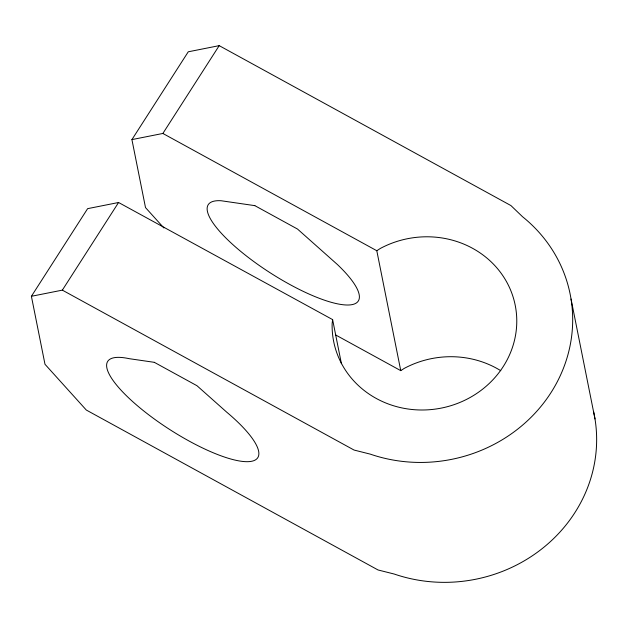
<?xml version="1.0" encoding="UTF-8"?>
<svg xmlns="http://www.w3.org/2000/svg" width="628" height="628" viewBox="0 0 628 628"><rect width="100%" height="100%" fill="white"/><g stroke="black" fill="none" stroke-linecap="round" stroke-linejoin="round"><path stroke-width="0.94" d="M593.538 411.364A148.608 138.647 -11.3 0 1 544.005 547.145A148.608 138.647 -11.3 0 1 394.219 574.039L378.025 569.965L86.311 410.045L44.988 364.279L31.4 296.29L87.622 208.653L118.574 202.499L332.612 319.605L332.141 323.53A92.559 86.358 -11.3 0 0 438.187 408.663A92.559 86.358 -11.3 0 0 511.977 293.653A92.559 86.358 -11.3 0 0 380.301 248.46L376.8 250.729L162.872 133.458L131.919 139.604L145.508 207.601L163.869 227.94M131.919 139.604L188.259 51.802L219.203 45.648L510.925 205.568L522.559 216.746A148.608 138.647 -11.3 0 1 550.921 392.736A148.608 138.647 -11.3 0 1 370.261 454.13L354.066 450.056L62.345 290.136L31.4 296.29M62.345 290.136L118.574 202.499M162.872 133.458L219.203 45.648M335.462 334.85L400.758 370.646L404.267 368.377A92.559 86.358 -11.3 0 1 500.783 370.708M571.033 299.038L594.999 418.955M376.8 250.729L400.758 370.646M332.612 319.605L341.428 363.73M254.827 205.646L221.08 200.74A89.168 23.856 32.7 0 0 235.759 247.189A89.168 23.856 32.7 0 0 339.905 304.29A89.168 23.856 32.7 0 0 337.346 264.474L297.507 229.047L254.827 205.646M154.307 362.325L129.14 358.666A89.168 23.856 32.7 0 0 131.856 400.86A89.168 23.856 32.7 0 0 242.251 461.384A89.168 23.856 32.7 0 0 226.7 412.149L196.988 385.725L154.307 362.325"/></g></svg>
